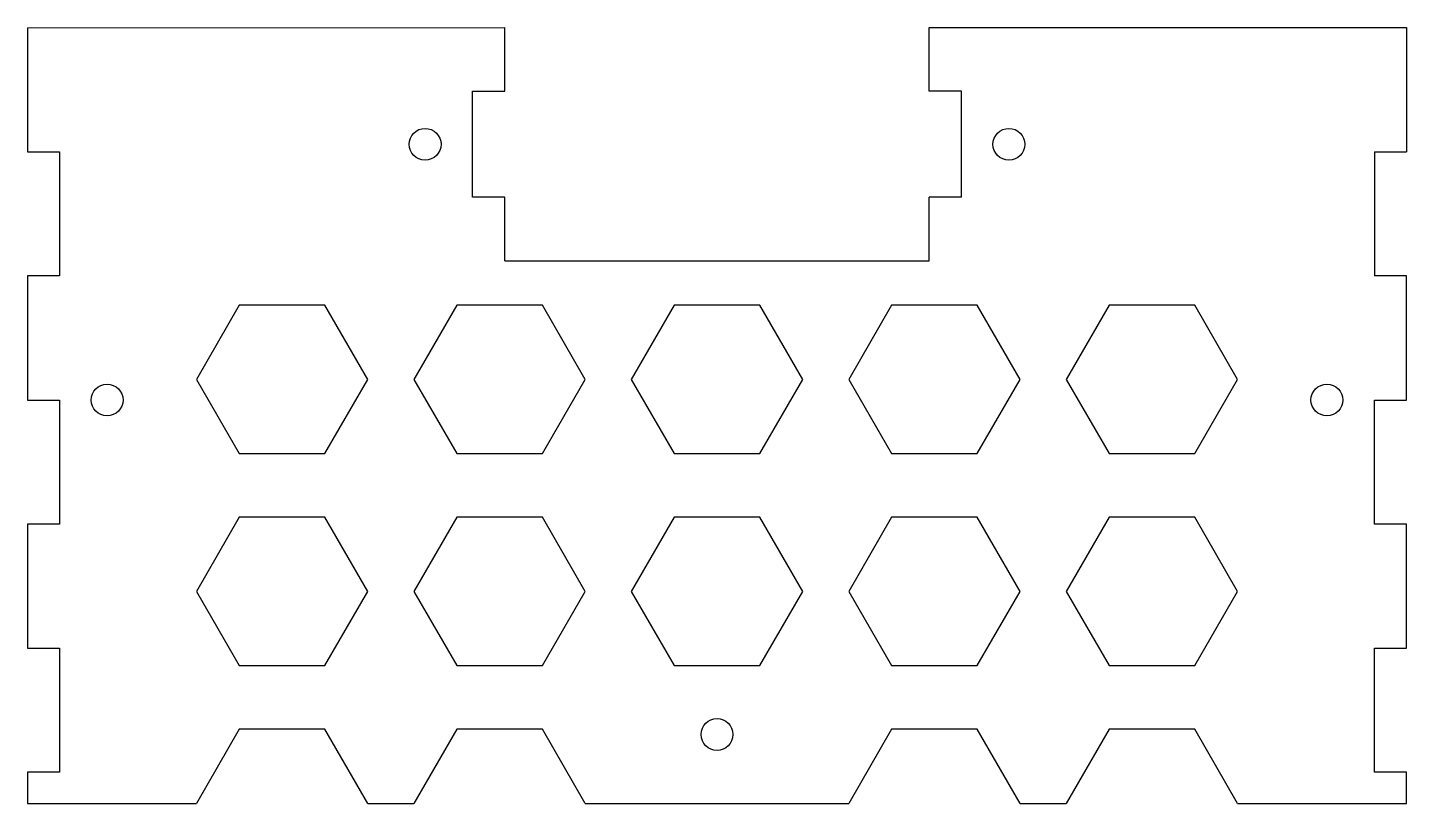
# Model space of a CAD drawing. Extents: x 231 to 361, y -62 to 12.
import ezdxf

# ---------------------------------------------------------------- set-up
doc = ezdxf.new("R2010")
doc.units = 0
doc.layers.add('VISIBLE', color=7, linetype='CONTINUOUS')

msp = doc.modelspace()

# ---------------------------------------------------------------- linework, layer by layer
at = {"layer": 'VISIBLE'}
for p, q in [((231.3, 11.56), (276.3, 11.57)), ((231.3, 11.56), (231.3, -0.15)), ((276.3, 5.57), (276.3, 11.57)), ((316.3, 11.57), (361.3, 11.58)), ((316.3, 5.57), (316.3, 11.57)), ((361.3, 11.58), (361.3, -0.14)), ((273.25, 5.57), (276.3, 5.57)), ((273.25, -4.43), (273.25, 5.57)), ((319.35, 5.57), (316.3, 5.57)), ((319.35, -4.43), (319.35, 5.57)), ((231.3, -0.15), (234.3, -0.15)), ((234.3, -0.15), (234.3, -11.85)), ((358.3, -0.14), (358.3, -11.85)), ((358.3, -0.14), (361.3, -0.14)), ((276.3, -4.43), (273.25, -4.43)), ((276.3, -10.43), (276.3, -4.43)), ((319.35, -4.43), (316.3, -4.43)), ((316.3, -10.43), (316.3, -4.43)), ((276.3, -10.43), (316.3, -10.43)), ((234.3, -11.85), (231.3, -11.85)), ((231.3, -11.85), (231.3, -23.55)), ((361.3, -11.85), (358.3, -11.85)), ((361.3, -23.55), (361.3, -11.85)), ((251.26, -14.6), (247.22, -21.6)), ((259.34, -14.6), (251.26, -14.6)), ((263.38, -21.6), (259.34, -14.6)), ((271.76, -14.6), (267.72, -21.6)), ((279.84, -14.6), (271.76, -14.6)), ((283.88, -21.6), (279.84, -14.6)), ((292.26, -14.6), (288.22, -21.6)), ((300.34, -14.6), (292.26, -14.6)), ((304.38, -21.6), (300.34, -14.6)), ((312.76, -14.6), (308.72, -21.6)), ((320.84, -14.6), (312.76, -14.6)), ((324.88, -21.6), (320.84, -14.6)), ((333.26, -14.6), (329.22, -21.6)), ((341.34, -14.6), (333.26, -14.6)), ((345.38, -21.6), (341.34, -14.6)), ((247.22, -21.6), (251.26, -28.6)), ((259.34, -28.6), (263.38, -21.6)), ((267.72, -21.6), (271.76, -28.6)), ((279.84, -28.6), (283.88, -21.6)), ((288.22, -21.6), (292.26, -28.6)), ((300.34, -28.6), (304.38, -21.6)), ((308.72, -21.6), (312.76, -28.6)), ((320.84, -28.6), (324.88, -21.6)), ((329.22, -21.6), (333.26, -28.6)), ((341.34, -28.6), (345.38, -21.6)), ((231.3, -23.55), (234.3, -23.55)), ((234.3, -23.55), (234.3, -35.25)), ((358.3, -35.25), (358.3, -23.55)), ((358.3, -23.55), (361.3, -23.55)), ((251.26, -28.6), (259.34, -28.6)), ((271.76, -28.6), (279.84, -28.6)), ((292.26, -28.6), (300.34, -28.6)), ((312.76, -28.6), (320.84, -28.6)), ((333.26, -28.6), (341.34, -28.6)), ((251.26, -34.6), (247.22, -41.6)), ((259.34, -34.6), (251.26, -34.6)), ((263.38, -41.6), (259.34, -34.6)), ((271.76, -34.6), (267.72, -41.6)), ((279.84, -34.6), (271.76, -34.6)), ((283.88, -41.6), (279.84, -34.6)), ((292.26, -34.6), (288.22, -41.6)), ((300.34, -34.6), (292.26, -34.6)), ((304.38, -41.6), (300.34, -34.6)), ((312.76, -34.6), (308.72, -41.6)), ((320.84, -34.6), (312.76, -34.6)), ((324.88, -41.6), (320.84, -34.6)), ((333.26, -34.6), (329.22, -41.6)), ((341.34, -34.6), (333.26, -34.6)), ((345.38, -41.6), (341.34, -34.6)), ((234.3, -35.25), (231.3, -35.25)), ((231.3, -35.25), (231.3, -46.95)), ((361.3, -35.25), (358.3, -35.25)), ((361.3, -46.95), (361.3, -35.25)), ((247.22, -41.6), (251.26, -48.6)), ((259.34, -48.6), (263.38, -41.6)), ((267.72, -41.6), (271.76, -48.6)), ((279.84, -48.6), (283.88, -41.6)), ((288.22, -41.6), (292.26, -48.6)), ((300.34, -48.6), (304.38, -41.6)), ((320.84, -48.6), (324.88, -41.6)), ((329.22, -41.6), (333.26, -48.6)), ((341.34, -48.6), (345.38, -41.6)), ((308.72, -41.6), (312.76, -48.6)), ((231.3, -46.95), (234.3, -46.95)), ((234.3, -46.95), (234.3, -58.65)), ((358.3, -58.65), (358.3, -46.95)), ((358.3, -46.95), (361.3, -46.95)), ((251.26, -48.6), (259.34, -48.6)), ((271.76, -48.6), (279.84, -48.6)), ((292.26, -48.6), (300.34, -48.6)), ((312.76, -48.6), (320.84, -48.6)), ((333.26, -48.6), (341.34, -48.6)), ((251.26, -54.6), (247.22, -61.6)), ((259.34, -54.6), (251.26, -54.6)), ((263.38, -61.6), (259.34, -54.6)), ((271.76, -54.6), (267.72, -61.6)), ((279.84, -54.6), (271.76, -54.6)), ((283.88, -61.6), (279.84, -54.6)), ((320.84, -54.6), (312.76, -54.6)), ((324.88, -61.6), (320.84, -54.6)), ((341.34, -54.6), (333.26, -54.6)), ((345.38, -61.6), (341.34, -54.6)), ((312.76, -54.6), (308.72, -61.6)), ((333.26, -54.6), (329.22, -61.6)), ((234.3, -58.65), (231.3, -58.65)), ((231.3, -58.65), (231.3, -61.6)), ((361.3, -58.65), (358.3, -58.65)), ((361.3, -61.6), (361.3, -58.65)), ((231.3, -61.6), (247.22, -61.6)), ((263.38, -61.6), (267.72, -61.6)), ((283.88, -61.6), (308.72, -61.6)), ((324.88, -61.6), (329.22, -61.6)), ((345.38, -61.6), (361.3, -61.6))]:
    msp.add_line(p, q, dxfattribs=at)
for centre in [(268.78, 0.57), (323.82, 0.57), (238.8, -23.55), (353.8, -23.55), (296.3, -55.1)]:
    msp.add_circle(centre, 1.5, dxfattribs=at)

doc.saveas('drawing.dxf')
